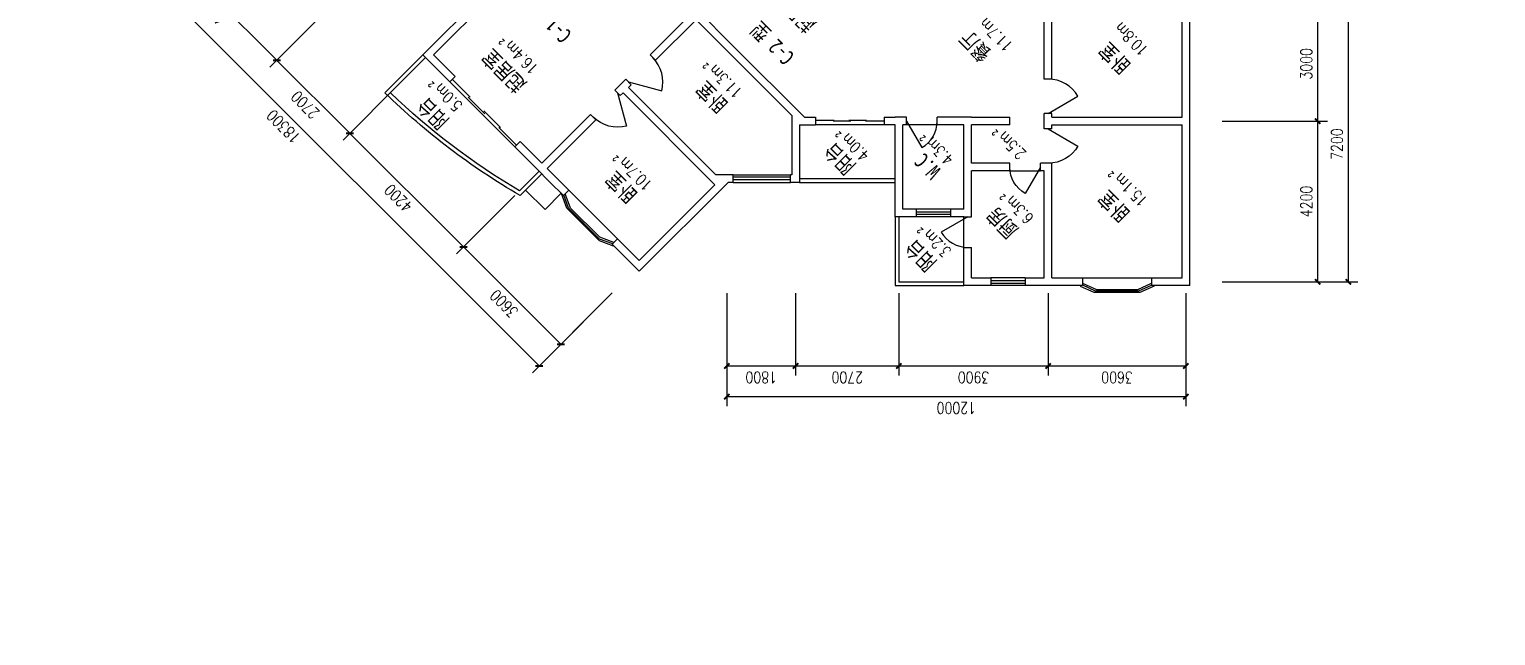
# Model space of a CAD drawing. Header units: millimetres. Extents: x 1141 to 53973, y 442 to 53274.
# Drawn here: x 10708 to 49035, y 3345 to 19195 of the extents above; entities that cross this region are included whole.
import ezdxf
from ezdxf.enums import TextEntityAlignment as Align

# ---------------------------------------------------------------- set-up
doc = ezdxf.new("R2010")
doc.units = ezdxf.units.MM
for name, color, linetype in [('1', 7, 'Continuous'), ('AXIS', 3, 'Continuous'), ('GROUND', 2, 'Continuous'), ('PUB_TEXT', 7, 'Continuous'), ('PUB_WINDW', 7, 'Continuous'), ('WALL', 255, 'Continuous'), ('WINDOW', 2, 'Continuous')]:
    doc.layers.add(name, color=color, linetype=linetype)
doc.styles.add('DIM_FONT', font='SIMPLEX', dxfattribs={"width": 0.8})
doc.styles.add('S1', font='SimSun.ttf', dxfattribs={"width": 0.8})
doc.styles.add('SIMPLEX', font='SIMPLEX.SHX')
doc.dimstyles.new('DIMN', dxfattribs={"dimtxt": 300, "dimasz": 1, "dimexe": 250, "dimexo": 300, "dimgap": 0.09, "dimtad": 1, "dimdec": 0, "dimzin": 0, "dimdsep": 46, "dimtxsty": 'DIM_FONT', "dimblk": '_DIMX', "dimcen": 0.09, "dimclrt": 7, "dimadec": 0, "dimazin": 0, "dimtfac": 1, "dimtdec": 0, "dimtix": 1, "dimtmove": 2, "dimatfit": 3, "dimldrblk": '_DIMX', "dimfxl": 1, "dimtolj": 1, "dimtzin": 0, "dimarcsym": 0})

# ---------------------------------------------------------------- blocks, each defined once
blk = doc.blocks.new('_DIMX')
at = {"const_width": 50}
blk.add_lwpolyline([(-70, -70), (70, 70)], dxfattribs=at)
blk = doc.blocks.new('*D26')
at = {"color": 0, "linetype": 'ByBlock', "transparency": 16777216}
for p, q in [((-17787, 29597), (-26271, 21113)), ((-15877, 27688), (-17963, 29774)), ((-24363, 19203), (-26449, 21289))]:
    blk.add_line(p, q, dxfattribs=at)
at = {"layer": 'DEFPOINTS', "color": 0, "linetype": 'ByBlock', "transparency": 16777216}
for p in [(-15665, 27476), (-26272, 21112), (-24151, 18991)]:
    blk.add_point(p, dxfattribs=at)
at = {"color": 0, "linetype": 'ByBlock', "transparency": 16777216}
for p, rotation in [((-17787, 29597), 45), ((-26272, 21112), 225)]:
    blk.add_blockref('_DIMX', p, dxfattribs=dict(at, rotation=rotation))
at = {"color": 7, "linetype": 'ByBlock', "transparency": 16777216, "insert": (-22241, 25567), "char_height": 300, "attachment_point": 5, "rotation": 45, "style": 'DIM_FONT'}
blk.add_mtext('\\A1;12000', dxfattribs=at)
blk = doc.blocks.new('*D25')
at = {"color": 0, "linetype": 'ByBlock', "transparency": 16777216}
for p, q in [((-23161, 23091), (-25706, 20547)), ((-21817, 21748), (-23337, 23269)), ((-24363, 19203), (-25883, 20723))]:
    blk.add_line(p, q, dxfattribs=at)
at = {"layer": 'DEFPOINTS', "color": 0, "linetype": 'ByBlock', "transparency": 16777216}
for p in [(-21605, 21536), (-25706, 20546), (-24151, 18991)]:
    blk.add_point(p, dxfattribs=at)
at = {"color": 0, "linetype": 'ByBlock', "transparency": 16777216}
for p, rotation in [((-23161, 23092), 45.00000000000009), ((-25706, 20546), 225.0000000000001)]:
    blk.add_blockref('_DIMX', p, dxfattribs=dict(at, rotation=rotation))
at = {"color": 7, "linetype": 'ByBlock', "transparency": 16777216, "insert": (-24646, 22031), "char_height": 300, "attachment_point": 5, "rotation": 45, "style": 'DIM_FONT'}
blk.add_mtext('\\A1;3600', dxfattribs=at)
blk = doc.blocks.new('M_B1ZDK')
for points in [[(0.533, 0.549), (0.336, 1.365), (-0.336, 1.365), (-0.542, 0.513)], [(0.501, 0.416), (0.318, 1.184), (-0.318, 1.184), (-0.501, 0.428)], [(0.5, 0.167), (0.3, 1.003), (-0.3, 1.003), (-0.5, 0.167)]]:
    blk.add_lwpolyline(points)
blk = doc.blocks.new('_DBLK')
blk.add_line((-0.5, 0), (0, -0.866))
blk.add_arc((-0.5, 0), 1, 300, 0)
at = {"style": 'SIMPLEX', "flags": 9}
blk.add_attdef('A', text='', height=1, dxfattribs=at).set_placement((0, 1.5), align=Align.MIDDLE)
blk = doc.blocks.new('*D48')
at = {"color": 0, "linetype": 'ByBlock', "transparency": 16777216}
for p, q in [((-21851, 15351), (-23795, 13406)), ((-23618, 13583), (-21498, 11463)), ((-19729, 13230), (-21674, 11285))]:
    blk.add_line(p, q, dxfattribs=at)
at = {"layer": 'DEFPOINTS', "color": 0, "linetype": 'ByBlock', "transparency": 16777216}
for p in [(-21638, 15563), (-19517, 13442), (-21497, 11462)]:
    blk.add_point(p, dxfattribs=at)
at = {"color": 0, "linetype": 'ByBlock', "transparency": 16777216}
for p, rotation in [((-23618, 13583), 134.9999999999998), ((-21497, 11462), 314.9999999999998)]:
    blk.add_blockref('_DIMX', p, dxfattribs=dict(at, rotation=rotation))
at = {"color": 7, "linetype": 'ByBlock', "transparency": 16777216, "insert": (-22346, 12735), "char_height": 300, "attachment_point": 5, "rotation": 315, "style": 'DIM_FONT'}
blk.add_mtext('\\A1;3000', dxfattribs=at)
blk = doc.blocks.new('*D49')
at = {"color": 0, "linetype": 'ByBlock', "transparency": 16777216}
for p, q in [((-24820, 18321), (-27331, 15811)), ((-27153, 15987), (-22063, 10897)), ((-19729, 13230), (-22239, 10719))]:
    blk.add_line(p, q, dxfattribs=at)
at = {"layer": 'DEFPOINTS', "color": 0, "linetype": 'ByBlock', "transparency": 16777216}
for p in [(-24608, 18533), (-19517, 13442), (-22063, 10896)]:
    blk.add_point(p, dxfattribs=at)
at = {"color": 0, "linetype": 'ByBlock', "transparency": 16777216}
for p, rotation in [((-27154, 15987), 135), ((-22063, 10896), 315)]:
    blk.add_blockref('_DIMX', p, dxfattribs=dict(at, rotation=rotation))
at = {"color": 7, "linetype": 'ByBlock', "transparency": 16777216, "insert": (-24396, 13654), "char_height": 300, "attachment_point": 5, "rotation": 315, "style": 'DIM_FONT'}
blk.add_mtext('\\A1;7200', dxfattribs=at)
blk = doc.blocks.new('*D47')
at = {"color": 0, "linetype": 'ByBlock', "transparency": 16777216}
for p, q in [((-24820, 18321), (-26765, 16376)), ((-26587, 16552), (-23619, 13584)), ((-21851, 15351), (-23795, 13406))]:
    blk.add_line(p, q, dxfattribs=at)
at = {"layer": 'DEFPOINTS', "color": 0, "linetype": 'ByBlock', "transparency": 16777216}
for p in [(-24608, 18533), (-21638, 15563), (-23618, 13583)]:
    blk.add_point(p, dxfattribs=at)
at = {"color": 0, "linetype": 'ByBlock', "transparency": 16777216}
for p, rotation in [((-26588, 16553), 134.9999999999998), ((-23618, 13583), 314.9999999999998)]:
    blk.add_blockref('_DIMX', p, dxfattribs=dict(at, rotation=rotation))
at = {"color": 7, "linetype": 'ByBlock', "transparency": 16777216, "insert": (-24891, 15280), "char_height": 300, "attachment_point": 5, "rotation": 315, "style": 'DIM_FONT'}
blk.add_mtext('\\A1;4200', dxfattribs=at)
blk = doc.blocks.new('_WBLK')
for p, q in [((-0.5, 0.5), (0.5, 0.5)), ((0.5, 0.167), (-0.5, 0.167)), ((0.5, -0.167), (-0.5, -0.167)), ((-0.5, -0.5), (0.5, -0.5))]:
    blk.add_line(p, q)
at = {"style": 'SIMPLEX', "flags": 9}
blk.add_attdef('A', text='', height=1, dxfattribs=at).set_placement((0, 1.5), align=Align.MIDDLE)
blk = doc.blocks.new('*D23')
at = {"color": 0, "linetype": 'ByBlock', "transparency": 16777216}
for p, q in [((-15877, 27688), (-17398, 29208)), ((-17222, 29031), (-18493, 27760)), ((-17150, 26415), (-18670, 27936))]:
    blk.add_line(p, q, dxfattribs=at)
at = {"layer": 'DEFPOINTS', "color": 0, "linetype": 'ByBlock', "transparency": 16777216}
for p in [(-18494, 27759), (-15665, 27476), (-16938, 26203)]:
    blk.add_point(p, dxfattribs=at)
at = {"color": 0, "linetype": 'ByBlock', "transparency": 16777216}
for p, rotation in [((-17221, 29032), 45.00000000000009), ((-18494, 27759), 225.0000000000001)]:
    blk.add_blockref('_DIMX', p, dxfattribs=dict(at, rotation=rotation))
at = {"color": 7, "linetype": 'ByBlock', "transparency": 16777216, "insert": (-18069, 28607), "char_height": 300, "attachment_point": 5, "rotation": 45, "style": 'DIM_FONT'}
blk.add_mtext('\\A1;1800', dxfattribs=at)
blk = doc.blocks.new('*D24')
at = {"color": 0, "linetype": 'ByBlock', "transparency": 16777216}
for p, q in [((-20404, 25849), (-23160, 23093)), ((-19059, 24506), (-20580, 26026)), ((-21817, 21748), (-23337, 23269))]:
    blk.add_line(p, q, dxfattribs=at)
at = {"layer": 'DEFPOINTS', "color": 0, "linetype": 'ByBlock', "transparency": 16777216}
for p in [(-18847, 24294), (-23161, 23092), (-21605, 21536)]:
    blk.add_point(p, dxfattribs=at)
at = {"color": 0, "linetype": 'ByBlock', "transparency": 16777216}
for p, rotation in [((-20403, 25850), 45.00000000000009), ((-23161, 23092), 225.0000000000001)]:
    blk.add_blockref('_DIMX', p, dxfattribs=dict(at, rotation=rotation))
at = {"color": 7, "linetype": 'ByBlock', "transparency": 16777216, "insert": (-21994, 24683), "char_height": 300, "attachment_point": 5, "rotation": 45, "style": 'DIM_FONT'}
blk.add_mtext('\\A1;3900', dxfattribs=at)
blk = doc.blocks.new('_A0GSL')
for p, q in [((-0.5, 0.016), (-0.227, 0.016)), ((-0.242, 0.003), (0.015, 0.003)), ((-0.015, 0.016), (0.242, 0.016)), ((0.227, 0.003), (0.5, 0.003))]:
    blk.add_line(p, q)
blk = doc.blocks.new('*D27')
at = {"color": 0, "linetype": 'ByBlock', "transparency": 16777216}
for p, q in [((-18494, 27758), (-20402, 25850)), ((-17150, 26415), (-18670, 27936)), ((-19059, 24506), (-20580, 26026))]:
    blk.add_line(p, q, dxfattribs=at)
at = {"layer": 'DEFPOINTS', "color": 0, "linetype": 'ByBlock', "transparency": 16777216}
for p in [(-16938, 26203), (-20403, 25850), (-18847, 24294)]:
    blk.add_point(p, dxfattribs=at)
at = {"color": 0, "linetype": 'ByBlock', "transparency": 16777216}
for p, rotation in [((-18494, 27759), 45.00000000000009), ((-20403, 25850), 225.0000000000001)]:
    blk.add_blockref('_DIMX', p, dxfattribs=dict(at, rotation=rotation))
at = {"color": 7, "linetype": 'ByBlock', "transparency": 16777216, "insert": (-19660, 27016), "char_height": 300, "attachment_point": 5, "rotation": 45, "style": 'DIM_FONT'}
blk.add_mtext('\\A1;2700', dxfattribs=at)
blk = doc.blocks.new('*D38')
at = {"color": 0, "linetype": 'ByBlock', "transparency": 16777216}
for p, q in [((-13753, 29800), (-13753, 32750)), ((4547, 29800), (4547, 32750)), ((4546, 32500), (-13752, 32500))]:
    blk.add_line(p, q, dxfattribs=at)
at = {"layer": 'DEFPOINTS', "color": 0, "linetype": 'ByBlock', "transparency": 16777216}
for p in [(-13753, 32500), (-13753, 29500), (4547, 29500)]:
    blk.add_point(p, dxfattribs=at)
at = {"color": 0, "linetype": 'ByBlock', "transparency": 16777216, "rotation": 180}
blk.add_blockref('_DIMX', (-13753, 32500), dxfattribs=at)
at = {"color": 0, "linetype": 'ByBlock', "transparency": 16777216}
blk.add_blockref('_DIMX', (4547, 32500), dxfattribs=at)
at = {"color": 7, "linetype": 'ByBlock', "transparency": 16777216, "insert": (-4603, 32800), "char_height": 300, "attachment_point": 5, "style": 'DIM_FONT'}
blk.add_mtext('\\A1;18300', dxfattribs=at)
blk = doc.blocks.new('*D34')
at = {"color": 0, "linetype": 'ByBlock', "transparency": 16777216}
for p, q in [((-3253, 29800), (-3253, 31950)), ((947, 29800), (947, 31950)), ((946, 31700), (-3252, 31700))]:
    blk.add_line(p, q, dxfattribs=at)
at = {"layer": 'DEFPOINTS', "color": 0, "linetype": 'ByBlock', "transparency": 16777216}
for p in [(-3253, 31700), (-3253, 29500), (947, 29500)]:
    blk.add_point(p, dxfattribs=at)
at = {"color": 0, "linetype": 'ByBlock', "transparency": 16777216, "rotation": 180}
blk.add_blockref('_DIMX', (-3253, 31700), dxfattribs=at)
at = {"color": 0, "linetype": 'ByBlock', "transparency": 16777216}
blk.add_blockref('_DIMX', (947, 31700), dxfattribs=at)
at = {"color": 7, "linetype": 'ByBlock', "transparency": 16777216, "insert": (-1153, 32000), "char_height": 300, "attachment_point": 5, "style": 'DIM_FONT'}
blk.add_mtext('\\A1;4200', dxfattribs=at)
blk = doc.blocks.new('*D37')
at = {"color": 0, "linetype": 'ByBlock', "transparency": 16777216}
for p, q in [((-13753, 29800), (-13753, 31950)), ((-10153, 29800), (-10153, 31950)), ((-10154, 31700), (-13752, 31700))]:
    blk.add_line(p, q, dxfattribs=at)
at = {"layer": 'DEFPOINTS', "color": 0, "linetype": 'ByBlock', "transparency": 16777216}
for p in [(-13753, 31700), (-13753, 29500), (-10153, 29500)]:
    blk.add_point(p, dxfattribs=at)
at = {"color": 0, "linetype": 'ByBlock', "transparency": 16777216, "rotation": 180}
blk.add_blockref('_DIMX', (-13753, 31700), dxfattribs=at)
at = {"color": 0, "linetype": 'ByBlock', "transparency": 16777216}
blk.add_blockref('_DIMX', (-10153, 31700), dxfattribs=at)
at = {"color": 7, "linetype": 'ByBlock', "transparency": 16777216, "insert": (-11953, 32000), "char_height": 300, "attachment_point": 5, "style": 'DIM_FONT'}
blk.add_mtext('\\A1;3600', dxfattribs=at)
blk = doc.blocks.new('*D36')
at = {"color": 0, "linetype": 'ByBlock', "transparency": 16777216}
for p, q in [((-10153, 29800), (-10153, 31950)), ((-5953, 29800), (-5953, 31950)), ((-5954, 31700), (-10152, 31700))]:
    blk.add_line(p, q, dxfattribs=at)
at = {"layer": 'DEFPOINTS', "color": 0, "linetype": 'ByBlock', "transparency": 16777216}
for p in [(-10153, 31700), (-10153, 29500), (-5953, 29500)]:
    blk.add_point(p, dxfattribs=at)
at = {"color": 0, "linetype": 'ByBlock', "transparency": 16777216, "rotation": 180}
blk.add_blockref('_DIMX', (-10153, 31700), dxfattribs=at)
at = {"color": 0, "linetype": 'ByBlock', "transparency": 16777216}
blk.add_blockref('_DIMX', (-5953, 31700), dxfattribs=at)
at = {"color": 7, "linetype": 'ByBlock', "transparency": 16777216, "insert": (-8053, 32000), "char_height": 300, "attachment_point": 5, "style": 'DIM_FONT'}
blk.add_mtext('\\A1;4200', dxfattribs=at)
blk = doc.blocks.new('*D35')
at = {"color": 0, "linetype": 'ByBlock', "transparency": 16777216}
for p, q in [((-5953, 29800), (-5953, 31950)), ((-3253, 29800), (-3253, 31950)), ((-3254, 31700), (-5952, 31700))]:
    blk.add_line(p, q, dxfattribs=at)
at = {"layer": 'DEFPOINTS', "color": 0, "linetype": 'ByBlock', "transparency": 16777216}
for p in [(-5953, 31700), (-5953, 29500), (-3253, 29500)]:
    blk.add_point(p, dxfattribs=at)
at = {"color": 0, "linetype": 'ByBlock', "transparency": 16777216, "rotation": 180}
blk.add_blockref('_DIMX', (-5953, 31700), dxfattribs=at)
at = {"color": 0, "linetype": 'ByBlock', "transparency": 16777216}
blk.add_blockref('_DIMX', (-3253, 31700), dxfattribs=at)
at = {"color": 7, "linetype": 'ByBlock', "transparency": 16777216, "insert": (-4603, 32000), "char_height": 300, "attachment_point": 5, "style": 'DIM_FONT'}
blk.add_mtext('\\A1;2700', dxfattribs=at)
blk = doc.blocks.new('A$C2E87096E')
at = {"layer": '1'}
for p, q in [((12160.3, 20558.1), (10392.6, 18790.4)), ((12231, 20487.4), (10463.3, 18719.7))]:
    blk.add_line(p, q, dxfattribs=at)
for points in [[(17077.4, 25164.1), (17077.4, 25964.1, -0.0617499), (21477.4, 26563.5)], [(17177.4, 25164.1), (17177.4, 25890.1, -0.0584848), (21377.4, 26461.7)]]:
    blk.add_lwpolyline(points, format="xyb", dxfattribs=at)
for points in [[(16360.6, 25164.1), (16360.6, 25764.1), (17077.4, 25764.1)], [(9756.2, 19426.8), (8483.4, 20699.6), (7210.6, 19426.8)], [(9685.4, 19356.1), (8483.4, 20558.1), (7281.3, 19356.1)]]:
    blk.add_lwpolyline(points, dxfattribs=at)
at = {"layer": 'GROUND'}
for p, q in [((14477.4, 24964.1), (16277.4, 24964.1)), ((20477.4, 25164.1), (18077.4, 25164.1)), ((11653.3, 17929.8), (12926.1, 19202.6)), ((7917.7, 18719.7), (8483.4, 18154)), ((10675.4, 16951.9), (11241.1, 17517.6)), ((5160, 17093.3), (3887.2, 15820.5)), ((8483.4, 16456.9), (7917.7, 15891.2))]:
    blk.add_line(p, q, dxfattribs=at)
at = {"layer": 'WALL'}
for p, q in [((21377.4, 25164.1), (21377.4, 26563.5)), ((21477.4, 26563.5), (21377.4, 26563.5)), ((21477.4, 25164.1), (21477.4, 26563.5)), ((13477.4, 25164.1), (13477.4, 21875.2)), ((14477.4, 25164.1), (13477.4, 25164.1)), ((13677.4, 24964.1), (13677.4, 22164.1)), ((13677.4, 24964.1), (14477.4, 24964.1)), ((14477.4, 24964.1), (14477.4, 25164.1)), ((16777.4, 25164.1), (16277.4, 25164.1)), ((16277.4, 24964.1), (16277.4, 25164.1)), ((16277.4, 24964.1), (17077.4, 24964.1)), ((17277.4, 25164.1), (16777.4, 25164.1)), ((17077.4, 24964.1), (17077.4, 23164.1)), ((17277.4, 25164.1), (18077.4, 25164.1)), ((17277.4, 23164.1), (17277.4, 24964.1)), ((17277.4, 24964.1), (18077.4, 24964.1)), ((18077.4, 24964.1), (18077.4, 25164.1)), ((20477.4, 24964.1), (20477.4, 25164.1)), ((20477.4, 25164.1), (21477.4, 25164.1)), ((20477.4, 24964.1), (21277.4, 24964.1)), ((21277.4, 21264.1), (21277.4, 24964.1)), ((21477.4, 21064.1), (21477.4, 25164.1)), ((17077.4, 23164.1), (17277.4, 23164.1)), ((17077.4, 22264.1), (17277.4, 22264.1)), ((17077.4, 22264.1), (17077.4, 22164.1)), ((17277.4, 21964.1), (17277.4, 22264.1)), ((13384.5, 21782.4), (13477.4, 21875.2)), ((13526, 21640.9), (13849.2, 21964.1)), ((13677.4, 22164.1), (17077.4, 22164.1)), ((13849.2, 21964.1), (17077.4, 21964.1)), ((17077.4, 21964.1), (17077.4, 21864.1)), ((17077.4, 21864.1), (17277.4, 21864.1)), ((17277.4, 21964.1), (17277.4, 21864.1)), ((13384.5, 21782.4), (13526, 21640.9)), ((12160.3, 20558.1), (12323.9, 20721.7)), ((12323.9, 20721.7), (12465.3, 20580.3)), ((17077.4, 20964.1), (17077.4, 19464.1)), ((17077.4, 20964.1), (17277.4, 20964.1)), ((17277.4, 20964.1), (17277.4, 19464.1)), ((13221, 19497.5), (12160.3, 20558.1)), ((12443.2, 20558.1), (12465.3, 20580.3)), ((13537.2, 19464.1), (12443.2, 20558.1)), ((6715.6, 18931.8), (7210.6, 19426.8)), ((7210.6, 19426.8), (7917.7, 18719.7)), ((9367.3, 19037.9), (9756.2, 19426.8)), ((9756.2, 19426.8), (11453.2, 17729.7)), ((13221, 19497.5), (12926.1, 19202.6)), ((13067.5, 19061.2), (12926.1, 19202.6)), ((13270.5, 19264.1), (13067.5, 19061.2)), ((13270.5, 19264.1), (15877.4, 19264.1)), ((13537.2, 19464.1), (17077.4, 19464.1)), ((15877.4, 19264.1), (17277.4, 19264.1)), ((6857, 18790.4), (6715.6, 18931.8)), ((7210.6, 19143.9), (6857, 18790.4)), ((7210.6, 19143.9), (7776.3, 18578.2)), ((9508.7, 18896.4), (9367.3, 19037.9)), ((9508.7, 18896.4), (9756.2, 19143.9)), ((9756.2, 19143.9), (11311.8, 17588.3)), ((7917.7, 18719.7), (7776.3, 18578.2)), ((8483.4, 18154), (8730.9, 18401.5)), ((8872.3, 18260.1), (8730.9, 18401.5)), ((5018.5, 17234.7), (6079.2, 18295.4)), ((6220.6, 18154), (5867.1, 17800.4)), ((6220.6, 18154), (6079.2, 18295.4)), ((8483.4, 18154), (8341.9, 18012.6)), ((8624.8, 18012.6), (8872.3, 18260.1)), ((5725.7, 17659), (5160, 17093.3)), ((5725.7, 17659), (7847, 15537.7)), ((5867.1, 17800.4), (7847, 15820.5)), ((8341.9, 18012.6), (9190.5, 17164)), ((8624.8, 18012.6), (10180.4, 16456.9)), ((11453.2, 17729.7), (11653.3, 17929.8)), ((11794.7, 17788.4), (11591.8, 17585.5)), ((11794.7, 17788.4), (11653.3, 17929.8)), ((11241.1, 17517.6), (11311.8, 17588.3)), ((11241.1, 17517.6), (11382.5, 17376.2)), ((11382.5, 17376.2), (11591.8, 17585.5)), ((5160, 17093.3), (5018.5, 17234.7)), ((8483.4, 16456.9), (9190.5, 17164)), ((8624.8, 16315.5), (9331.9, 17022.6)), ((9331.9, 17022.6), (10039, 16315.5)), ((10180.4, 16456.9), (10675.4, 16951.9)), ((10675.4, 16951.9), (10816.8, 16810.5)), ((10180.4, 16174.1), (10816.8, 16810.5)), ((8483.4, 16456.9), (8624.8, 16315.5)), ((9331.9, 15608.4), (10039, 16315.5)), ((10180.4, 16174.1), (9473.3, 15467)), ((3038.6, 15254.8), (3745.8, 15962)), ((3887.2, 15820.5), (3321.5, 15254.8)), ((3887.2, 15820.5), (3745.8, 15962)), ((7847, 15820.5), (7917.7, 15891.2)), ((7917.7, 15891.2), (8059.1, 15749.8)), ((7988.4, 15679.1), (8059.1, 15749.8)), ((7847, 15537.7), (7988.4, 15679.1)), ((9331.9, 15608.4), (9473.3, 15467)), ((3038.6, 15254.8), (5796.4, 12497.1)), ((3321.5, 15254.8), (6149.9, 12426.4)), ((8483.4, 14901.3), (8624.8, 15042.7)), ((8624.8, 15042.7), (8695.5, 14972)), ((8695.5, 14972), (8836.9, 14830.6)), ((8554.1, 14830.6), (6149.9, 12426.4)), ((8695.5, 14689.2), (6291.3, 12285)), ((8483.4, 14901.3), (8554.1, 14830.6)), ((8695.5, 14689.2), (8766.2, 14618.5)), ((8766.2, 14618.5), (8907.6, 14759.9)), ((8836.9, 14830.6), (8907.6, 14759.9)), ((9402.6, 13982.1), (9544, 14123.5)), ((9402.6, 13982.1), (10675.4, 12709.3)), ((9544, 14123.5), (10816.8, 12850.7)), ((5796.4, 12497.1), (8271.2, 10022.3)), ((6291.3, 12285), (8271.2, 10305.1))]:
    blk.add_line(p, q, dxfattribs=at)
at = {"layer": 'WINDOW'}
for name, p, xscale, yscale, zscale, rotation in [('M_B1ZDK', (15377.4, 25064.1), 1800, -200, 1800, 180), ('_DBLK', (17177.4, 22714.1), -900, 900, 900, 270), ('_DBLK', (17177.4, 21414.1), 900, 900, 900, 270), ('_WBLK', (12924.9, 21181.3), 1500, 199.999999999999, 1500, 225), ('_WBLK', (6468.1, 18542.9), 900, 200.0000000000025, 900, 45), ('_DBLK', (8129.8, 18366.1), 800, 800, 800, 135), ('_WBLK', (9119.8, 18649), 900, 200.0000000000022, 900, 45), ('_A0GSL', (12360.4, 18495.5), 1800, 1800, 1800, 225), ('_DBLK', (11029, 17164), 800, 800, 800, 225), ('M_B1ZDK', (4452.9, 16527.6), 1800, 200.0000000000049, 1800, 45), ('_DBLK', (8271.2, 16103.4), 800, -800, 800, 45), ('_DBLK', (8235.9, 15290.2), 900, -900, 900, 135), ('_DBLK', (9155.1, 14371), -900, -900, 900, 135)]:
    blk.add_blockref(name, p, dxfattribs=dict(at, xscale=xscale, yscale=yscale, zscale=zscale, rotation=rotation))
at = {"layer": 'WINDOW', "xscale": 2400, "yscale": 2400, "zscale": 2400}
blk.add_blockref('_A0GSL', (19277.4, 25064.1), dxfattribs=at)
at = {"layer": 'PUB_TEXT', "width": 0.8}
for s, height, style, p in [('阳台', 400, 'S1', (20647.6, 26072.1)), ('5.0m', 300, 'DIM_FONT', (20635.4, 25484.6)), ('卧室', 400, 'S1', (15794.4, 23947.7)), ('起居室', 400, 'S1', (20333.9, 23967.1)), ('10.7m', 300, 'DIM_FONT', (15860.2, 23440.1)), ('16.4m', 300, 'DIM_FONT', (20122.5, 23393.8)), ('C-1 型', 400, 'S1', (20405.2, 22201.3)), ('卧室', 400, 'S1', (15785.4, 20607.6)), ('阳台', 400, 'S1', (9007.7, 19684.3)), ('11.3m', 300, 'DIM_FONT', (15908.4, 20064.6)), ('阳台', 400, 'S1', (12294.1, 19388.2)), ('3.2m', 300, 'DIM_FONT', (8901.4, 19146.7)), ('4.0m', 300, 'DIM_FONT', (12187.8, 18884.5)), ('C-2 型', 400, 'S1', (15883.2, 18491.5)), ('W.C', 400, 'S1', (10416.6, 17896.9)), ('厨房', 400, 'S1', (8103.5, 17567.8)), ('起居室', 400, 'S1', (16083.3, 17495.7)), ('4.3m', 300, 'DIM_FONT', (10560, 17396.6)), ('6.3m', 300, 'DIM_FONT', (7994.4, 17004.7)), ('2.5m', 300, 'DIM_FONT', (9326.9, 15955.2)), ('卧室', 400, 'S1', (6339.5, 15191.9)), ('餐厅', 400, 'S1', (11862.6, 14796.9)), ('15.1m', 300, 'DIM_FONT', (6411, 14579.6)), ('11.7m', 300, 'DIM_FONT', (11770.9, 14202.7)), ('卧室', 400, 'S1', (9063.1, 12442.3)), ('10.8m', 300, 'DIM_FONT', (9190.2, 11782.4))]:
    blk.add_text(s, height=height, dxfattribs=dict(at, style=style)).set_placement(p, align=Align.MIDDLE_RIGHT)
at = {"layer": 'PUB_TEXT', "style": 'DIM_FONT', "width": 0.8}
for p in [(20635.4, 25484.6), (15860.2, 23440.1), (20122.5, 23393.8), (15908.4, 20064.6), (8901.4, 19146.7), (12187.8, 18884.5), (10560, 17396.6), (7994.4, 17004.7), (9326.9, 15955.2), (6411, 14579.6)]:
    blk.add_text(' 2', height=150, dxfattribs=at).set_placement(p)
at = {"layer": 'AXIS'}
for p1, p2, distance, picture, middle in [((31877.4, 25764.1), (13577.4, 25764.1), -3000, '*D38', (22727.4, 29064.1)), ((11665.3, 23740.1), (3180.1, 15254.8), -3000, '*D26', (5089.3, 21830.9)), ((11665.3, 23740.1), (10392.6, 22467.3), -2200, '*D23', (9261.2, 24871.5)), ((10392.6, 22467.3), (8483.4, 20558.1), -2200, '*D27', (7670.2, 23280.5)), ((2722.4, 14797.1), (7813.5, 9706), -3600, '*D49', (2934.5, 9918.1)), ((2722.4, 14797.1), (5692.2, 11827.3), -2800, '*D47', (2439.5, 11544.4))]:
    dim = blk.add_aligned_dim(p1=p1, p2=p2, distance=distance, dimstyle='DIMN', dxfattribs=at)
    dim.commit()
    dim.dimension.update_dxf_attribs({"geometry": picture, "text_midpoint": middle, "insert": (27330.6, -3735.9)})
for base, p1, p2, picture, middle in [((13577.4, 27964.1), (17177.4, 25764.1), (13577.4, 25764.1), '*D37', (15377.4, 28264.1)), ((17177.4, 27964.1), (21377.4, 25764.1), (17177.4, 25764.1), '*D36', (19277.4, 28264.1)), ((21377.4, 27964.1), (24077.4, 25764.1), (21377.4, 25764.1), '*D35', (22727.4, 28264.1)), ((24077.4, 27964.1), (28277.4, 25764.1), (24077.4, 25764.1), '*D34', (26177.4, 28264.1))]:
    dim = blk.add_linear_dim(base=base, p1=p1, p2=p2, dimstyle='DIMN', dxfattribs=at)
    dim.commit()
    dim.dimension.update_dxf_attribs({"geometry": picture, "text_midpoint": middle, "insert": (27330.6, -3735.9)})
for base, p1, p2, angle, picture, middle in [((4170, 19356.1), (8483.4, 20558.1), (5725.7, 17800.4), 45, '*D24', (5336.7, 20947.1)), ((1624.4, 16810.5), (5725.7, 17800.4), (3180.1, 15254.8), 45, '*D25', (2685.1, 18295.4)), ((5833.6, 7726.1), (5692.2, 11827.3), (7813.5, 9706), 315, '*D48', (4985.1, 8998.9))]:
    dim = blk.add_linear_dim(base=base, p1=p1, p2=p2, angle=angle, dimstyle='DIMN', dxfattribs=at)
    dim.commit()
    dim.dimension.update_dxf_attribs({"geometry": picture, "text_midpoint": middle, "insert": (27330.6, -3735.9)})
blk = doc.blocks.new('1T4F35深院')
at = {"layer": 'WALL', "rotation": 135}
blk.add_blockref('A$C2E87096E', (48924, -20030), dxfattribs=at)

msp = doc.modelspace()

# ---------------------------------------------------------------- block references
at = {"layer": 'PUB_WINDW'}
msp.add_blockref('1T4F35深院', (5049, 41163), dxfattribs=at)

doc.saveas('drawing.dxf')
